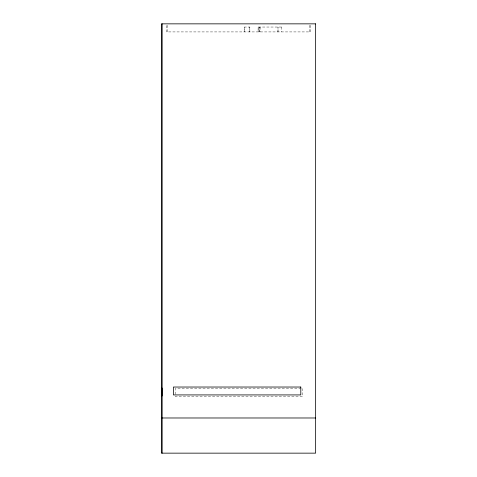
<?xml version="1.0" encoding="UTF-8"?>
<svg xmlns="http://www.w3.org/2000/svg" width="477" height="477" viewBox="0 0 477 477"><rect width="100%" height="100%" fill="white"/><g stroke="black" fill="none" stroke-linecap="round" stroke-linejoin="round"><path stroke-width="0.36" stroke-dasharray="2.38 1.79" d="M281.579 27.04L258.111 27.04L258.111 31.917M301.16 388.618L175.262 388.618L175.262 396.512L302.651 396.512L302.651 388.618M310.336 25.317L310.336 31.917L166.664 31.917L166.664 25.317M309.597 25.317L309.597 31.917M281.531 27.04L281.579 31.917M278.019 31.917L278.019 27.04L277.936 31.917M260.12 27.04L260.066 31.917M258.146 27.04L258.146 31.917M249.853 31.917L249.853 27.04L244.379 27.04L244.379 31.917M249.674 27.04L249.674 31.917M244.558 27.04L244.558 31.917M167.403 25.317L167.403 31.917M259.452 31.917L259.452 27.04L259.41 31.917"/><path stroke-width="0.72" d="M161.411 388.057L162.073 388.057L162.073 395.952L161.411 395.952M161.357 417.983L315.643 417.983M162.156 23.85L162.156 453.15M315.643 23.85L161.357 23.85L161.357 453.15L315.643 453.15L315.643 23.85M300.802 387.032L173.419 387.032L173.419 394.926L300.802 394.926L300.802 387.032"/></g></svg>
